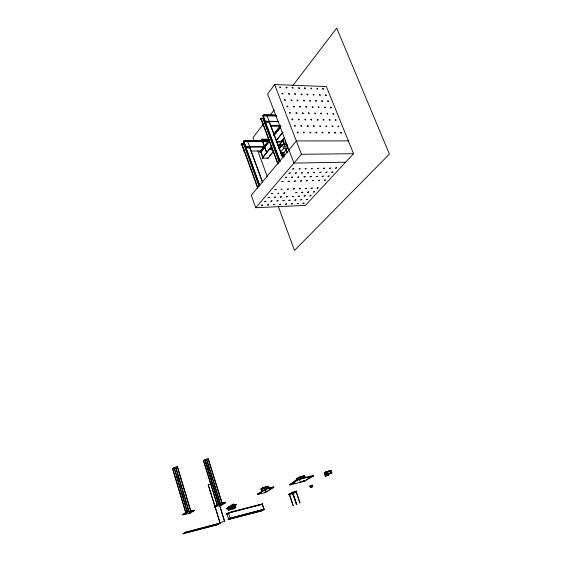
<?xml version="1.0" encoding="UTF-8"?>
<svg xmlns="http://www.w3.org/2000/svg" width="562" height="562" viewBox="0 0 562 562"><rect width="100%" height="100%" fill="white"/><g stroke="black" fill="none" stroke-linecap="round" stroke-linejoin="round"><path stroke-width="0.84" d="M261.941 139.629L266.683 152.218M266.718 153.124L261.976 139.566M261.562 491.518L262.187 488.596M261.716 491.42L262.342 488.497L267.203 487.289M329.985 470.942L331.201 470.64L332.009 472.923L330.653 473.281L331.018 472.916M326.634 472.185L326.88 472.157M325.658 475.515L325.595 475.515M217.951 504.395L218.913 504.072L218.119 504.395M282.272 152.232L281.527 153.826L282.321 152.358M281.211 155.077L281.372 154.817A2.36 1.082 -21.4 0 0 281.365 154.227M281.133 189.401C281.625 190.497 282.967 188.165 281.133 189.394M278.724 193.321C278.225 192.232 276.904 194.543 278.724 193.321M300.08 168.818C299.567 167.631 298.204 170.11 300.08 168.818M288.945 149.991L251.27 195.323L255.745 207.743L305.447 205.355L353.547 153.714L326.374 86.576L274.628 84.525L267.631 94.002L293.926 163.078L345.63 162.207M244.379 142.551L243.508 143.703L241.779 143.71L241.105 144.603L242.939 144.834M269.605 140.486L244.203 140.5L243.522 141.406L259.714 185.825M263.683 117.051L262.749 118.287L260.979 118.266L260.347 119.474L260.93 118.701M275.851 115.027L263.585 114.81L262.854 115.779L280.045 161.554M241.196 144.841L241.73 144.132L243.304 144.125M269.697 140.725L244.287 140.739L243.746 141.462L268.257 141.434M275.942 115.273L263.676 115.055L263.093 115.835L276.757 116.067M263.557 123.844L252.956 137.718L254.172 141.006M269.922 115.512L274.165 109.962M292.718 85.684L336.722 28.1L389.417 154.072L294.509 250.42L278.436 206.823M243.922 150.152L243.465 151.101L244.006 150.391M245.945 147.504L246.493 146.787L264.906 146.696M263.241 124.89L262.749 125.902L263.339 125.136M265.426 122.038L266.016 121.266L278.288 121.427M264.997 146.935L246.585 147.026L246.037 147.743L249.978 147.722A4.145 1.981 -20.4 0 1 249.851 148.579M278.38 121.673L266.107 121.518L265.517 122.284L269.549 122.34A4.299 2.129 -21.5 0 1 269.486 123.022M310.681 487.324C309.774 485.659 313.884 486.228 311.46 487.149C309.781 487.704 311.65 486.601 312.289 486.741M260.213 141.09L261.688 139.2L267.603 139.2L267.779 139.678L266.788 140.936M260.88 140.936L261.864 139.678L267.779 139.678M312.093 486.165L311.868 486.987M327.098 473.829L327.667 475.445L328.651 474.202L327.576 475.466L326.972 473.675M269.577 139.411L259.911 152.028L260.944 152.021L269.634 141.048M273.371 134.606L280.424 125.677M259.911 152.028L269.676 139.678M273.476 134.873L279.988 126.633M269.514 141.048L260.824 152.021L262.756 157.241M273.863 135.561L280.923 126.64M273.982 135.561L280.501 127.328M326.424 472.368L326.705 471.911L325.342 472.27L326.15 474.56L328.398 474.265M271.945 145.727L262.208 158.266L268.102 158.189L273.603 151.396M276.314 140.268L282.869 132.084M262.208 158.266L271.495 146.675M276.413 140.535L282.974 132.358M269.5 149.021L269.676 149.506L271.481 147.258M272.036 149.443L271.039 146.773L272.296 149.436L271.741 150.131L271.418 149.281L271.98 148.586M269.107 156.566L270.751 154.529M271.853 153.173L272.949 151.81M281.197 141.624L283.95 138.231M281.302 141.891L284.597 137.816M330.027 470.872L329.346 470.816M276.216 141.603L281.66 141.596L281.843 142.081L280.002 144.357L280.501 145.684L281.07 144.982L281.393 145.832L279.426 148.256M281.443 141.188L283.051 141.181L283.62 140.479L283.143 141.42L281.646 141.42M278.794 148.684L282.173 144.532L285.96 144.518M279.686 148.249L280.621 147.103M280.733 151.951L283.641 148.41L287.428 148.389L286.248 145.291M287.428 148.389L283.817 152.752L281.007 152.78M288.903 149.885L296.336 140.936L348.356 140.893M326.283 475.789L327.442 474.497L326.367 475.768L325.194 472.431L326.641 472.213L325.11 472.452L326.283 475.789L327.379 474.511M255.745 207.743L301.464 154.262L353.547 153.714M327.667 475.445L329.255 473.984M293.898 481.929L298.204 478.143M298.373 478.037L293.975 481.88L295.696 481.423M190.342 512.298L189.689 512.544M185.917 513.232L172.583 468.771L174.192 468.364M174.037 467.605L187.336 512.263L174.037 467.605L177.48 466.853L190.897 511.322M189.282 511.778L175.871 467.261L177.48 466.853M217.311 505.336L203.563 460.742L205.004 460.426L218.618 504.072M204.975 459.653L218.794 504.36L204.975 459.653L208.277 458.929L222.215 503.461M220.655 503.896L206.725 459.323L208.277 458.929M326.951 473.056L324.962 474.244L325.763 474.047M326.986 473.162L324.998 474.349L325.805 474.152M208.207 484.753L219.96 522.632L208.207 484.753L211.368 483.959M282.742 152.766L281.098 154.009L280.628 152.759M186.205 512.087L182.783 514.434L182.917 514.897L190.722 512.93L194.185 510.584L194.045 510.12L186.205 512.087L186.345 512.551L182.917 514.897M330.126 470.844L331.201 470.64M217.803 504.156L214.22 506.517L214.361 506.966L221.842 505.083L225.46 502.73L225.313 502.273L217.803 504.156L217.944 504.613L214.361 506.966M225.313 502.273L221.702 504.634L221.842 505.083M183.072 533.668L185.172 532.319L220.107 523.082L217.972 524.669L183.072 533.668L217.072 524.662M183.142 533.9L185.242 532.551L220.178 523.306M228.081 508.062L228.481 510.078L227.729 507.683C230.617 503.25 231.003 513.387 229.401 506.608M231.516 505.266L233.427 504.121L234.192 506.538L232.275 507.676L231.516 505.266L233.427 504.121M228.446 508.469L226.767 508.898L226.634 508.462L230.94 505.709L235.998 504.423L236.138 504.859L234.804 505.709M226.767 508.898L231.08 506.151L230.94 505.709M230.132 508.188L235.597 506.643L235.836 507.402L233.328 508.982L228.291 510.275L228.046 509.516L228.453 509.256M234.663 505.273L235.64 507.605L234.663 505.273L235.998 504.423M262.482 488.996L260.852 489.038L263.473 487.38L268.334 486.179L267.048 487.394M260.958 489.376L263.578 487.718L268.446 486.509M228.291 510.275L230.785 508.694L235.836 507.402M266.016 487.113L264.632 487.928L265.264 489.839M235.183 506.903L235.597 506.643M267.02 487.008L268.334 486.179M235.64 507.605L233.736 508.722L233.497 507.964M257.48 494.082L265.868 488.814L273.68 486.868L273.827 487.317L265.362 492.579L257.621 494.525L257.48 494.082L261.218 493.141M229.092 513.591L226.493 514.019L228.783 512.579L262.658 503.819L262.313 504.297L263.985 509.418M257.621 494.525L266.016 489.263L273.827 487.317M226.563 514.244L228.86 512.811L262.728 504.044M268.25 488.743L269.788 487.837L265.868 487.149M265.903 491.715L267.28 490.858M269.5 489.474L273.68 486.868M220.107 523.082L217.972 524.669M219.812 505.758L224.582 521.41L219.714 505.821M228.207 519.492L230.511 518.073L264.407 509.165L262.075 510.816L228.207 519.492L255.239 512.368M228.277 519.724L230.589 518.304L264.477 509.39M298.38 478.564L296.806 478.599L299.553 476.92L304.225 475.768L303.037 476.885L305.588 477.419M296.919 478.929L299.665 477.243L304.337 476.098M300.403 477.595L301.864 476.702L305.939 477.321M300.544 477.567L302.005 476.667M300.684 477.531L302.145 476.632L306.079 477.286M289.62 484.535L298.401 479.182L313.392 475.473L313.547 475.916L304.632 481.255L289.767 484.971L289.62 484.535L291.249 484.128M302.152 477.033L304.225 475.768M289.767 484.971L298.548 479.625L313.547 475.916M261.463 504.536L262.658 503.819M305.925 479.955L308.095 478.655M309.718 477.679L313.392 475.473M324.225 472.726L325.398 476.07L324.225 472.726L327.035 472.031M328.208 475.368L327.112 471.673L325.805 471.996L327.379 471.525M288.678 494.363L292.226 492.256L296.617 491.139L296.757 491.546L293.188 493.647L288.812 494.771L288.678 494.363L290.863 493.801M256.932 511.926L261.997 510.591L264.407 509.165M288.812 494.771L292.366 492.67L296.757 491.546M293.764 492.818L296.617 491.139M330.674 470.949L329.437 471.237M325.862 471.961L326.67 474.251M331.482 473.232L329.971 473.661M186.458 512.263L187.406 511.982L186.837 512.249M292.395 492.305L296.806 504.683L292.978 493.183M293.069 505.659L289.304 494.103L293.259 505.603M326.613 474.286L330.21 473.078M299.834 502.934L296.062 491.35L300.024 502.871M330.337 473.499L328.363 474.293M312.261 485.491C314.088 484.044 306.662 487.092 310.526 486.144M296.146 503.91L292.226 492.256M327.309 471.539L328.124 471.209M192.534 510.781L191.754 510.956L192.443 510.675M189.71 512.396L190.089 512.277M328.103 471.202L328.995 470.9M328.004 471.869L328.454 471.708M328.426 473.056L328.868 472.902M184.652 513.647L184.09 513.893L184.631 513.808M216.082 505.737L215.52 505.976L216.033 505.898M311.046 486.636L310.463 486.72M329.775 473.218L330.99 472.986M328.967 470.921L329.402 470.787M265.966 489.305C264.168 489.825 267.168 489.53 265.868 488.814M219.96 522.632L224.681 521.346M233.68 517.904L228.558 519.267L226.964 513.998M235.323 517.49L242.131 515.684M243.775 515.263L250.582 513.457M252.226 513.043L254.811 512.347M256.455 511.926L261.527 510.591M228.453 513.064L262.356 504.269L264.028 509.39L230.104 518.319L228.502 513.029M226.493 514.019L228.179 513.577M226.915 514.026L228.65 513.556M226.634 508.462L228.312 508.034M234.192 506.538L233.216 504.177M232.275 507.676L231.987 506.011M233.609 505.505L236.138 504.859M186.345 512.551L194.185 510.584M217.944 504.613L225.46 502.73M292.879 483.72L295.324 483.109M299.644 482.034L302.061 481.43M325.398 476.07L328.377 475.269M260.852 489.038L264.765 487.957M298.289 478.086L300.846 477.426M296.806 478.599L298.359 478.22M262.159 488.209L265.397 487.409M265.166 492.129C267.069 491.687 264.224 491.75 265.362 492.579M172.583 468.771L174.642 468.322M204.877 459.73L206.324 459.414L220.248 503.995M203.458 460.819L205.102 460.454M173.939 467.682L175.449 467.352L188.853 511.884M330.484 473.035L330.906 473.071M329.669 470.752L330.098 470.78M266.978 157.936L268.102 158.189M281.155 155.161L282.827 155.063L281.955 153.264M251.326 151.037L261.808 150.96M281 152.534L284.021 152.506M269.676 149.506L272.296 149.443M260.466 150.11L262.215 150.096M284.084 146.464L284.801 146.457M262.658 147.335L264.407 147.321M243.999 143.886L241.646 143.886L257.747 188.193M281.07 144.982L280.972 145.347L277.698 145.361M278.288 145.846L281.393 145.832M268.32 141.357L243.81 141.378L246.008 147.42M281.457 141.343L283.206 141.336L284.604 145.01M276.399 142.095L281.843 142.081M281.962 140.718L283.712 140.718M270.519 125.733L280.129 125.825M270.61 125.979L280.22 126.071M266.163 487.078L269.929 487.802M302.869 476.99L305.503 477.468M274.628 84.525L301.464 154.262M283.051 141.181L284.26 144.357M282.939 141.181L284.175 144.441M286.03 149.323L287.266 152.576M285.882 149.499L286.81 151.937M282.173 144.532L283.641 148.41M280.122 143.633L281.049 146.085M283.515 152.611L284.751 155.878M280.08 143.872L280.838 145.867M283.374 152.787L284.604 156.053M282.721 152.548L283.641 154.986M282.257 152.548L283.796 156.615M281.843 152.45L282.763 155.14M283.023 158.048L267.027 115.66L263.002 115.589L280.199 161.371M269.339 122.368L282.25 156.601M263.156 115.744L265.489 121.947M263.543 119.109L265.685 124.806M266.297 126.436L267.21 128.881M268.13 131.318L269.043 133.763M269.655 135.393L270.575 137.831M271.488 140.275L272.408 142.713M274.853 149.225L275.766 151.67M278.211 158.182L279.131 160.62M262.749 118.287L279.244 162.256M260.979 118.266L278.078 163.914M260.831 118.456L277.93 164.104M261.688 139.2L261.864 139.678M260.944 152.021L262.868 157.241M257.81 150.876L267.21 176.384M247.596 141.217L262.616 182.243M249.858 147.961L262.173 181.596M243.655 141.224L259.862 185.657M243.992 143.703L244.884 146.162M246.079 149.436L246.978 151.895M248.467 155.99L249.366 158.449M249.964 160.093L250.856 162.544M252.352 166.647L254.438 172.379M256.827 178.934L258.92 184.666M243.508 143.703L259.026 186.324M241.779 143.71L257.895 188.024M241.667 144.209L243.859 150.23M327.091 471.659L327.892 473.949M311.994 486.144L312.177 486.84M311.868 486.158L312.036 486.91M311.699 486.2L311.903 486.776M311.503 486.249L311.706 486.825M311.292 486.32L311.496 486.896M311.081 486.397L311.278 486.973M310.884 486.474L311.081 487.05M310.709 486.552L311.053 487.268M310.688 486.727L310.884 487.303M310.575 486.622L310.758 487.324M304.478 480.826L304.632 481.255M298.401 479.182L298.548 479.625M265.138 488.497L265.552 489.769M264.779 487.893L265.412 489.804M264.625 487.992L265.039 489.27M264.477 488.027L264.899 489.305M233.082 508.224L233.328 508.982M230.539 507.929L230.785 508.694M208.172 459.006L222.109 503.531M206.949 465.273L208.235 469.389M209.781 474.328L211.572 480.096M213.117 485.034L215.429 492.445M215.941 494.089L219.025 503.974M203.563 460.742L217.417 505.266M177.381 466.931L190.792 511.392M177.128 476.646L178.393 480.84M179.397 484.191L180.156 486.699M181.667 491.729L183.43 497.595M184.434 500.946L185.193 503.461M186.703 508.484L187.455 510.998M172.682 468.694L186.022 513.162M285.524 146.457A0.878 0.604 41.2 0 1 285.018 147.195A0.878 0.604 41.2 0 1 284.042 146.338A0.878 0.604 41.2 0 1 284.716 145.748M287.519 145.024A3.323 2.269 41.3 0 1 285.243 142.615A3.323 2.269 41.3 0 1 285.686 140.205M278.619 146.738A2.522 1.18 -21.4 0 1 278.878 147.602M272.289 148.389A1.019 0.562 89.6 0 1 272.219 148.15M279.054 144.645A1.026 0.562 89.8 0 1 279.743 144.722A1.026 0.562 89.8 0 1 279.883 145.937M233.188 508.329A0.801 0.379 76.9 0 1 232.984 508.336M229.809 507.451A0.808 0.379 77 0 1 230.146 508.336M230.244 508.28A0.808 0.379 77 0 1 230.034 507.163A0.808 0.379 77 0 1 230.582 507.149A0.808 0.379 77 0 1 230.785 508.266M230.729 508.392A0.808 0.379 77 0 1 230.652 508.477M233.975 506.046A0.808 0.379 76.9 0 1 234.635 506.51A0.808 0.379 76.9 0 1 234.438 507.507M267.119 115.905A4.292 2.157 -21.6 0 1 267.14 116.123M247.68 141.455A4.131 2.002 -20.5 0 1 247.702 141.87M249.886 147.483A4.145 1.981 -20.4 0 1 249.914 147.68M320.27 95.069C319.104 96.39 319.026 93.039 320.27 95.069M320.607 113.264C321.408 115.414 322.237 112.351 320.607 113.264M320.663 126.324C319.49 127.729 319.385 124.237 320.663 126.324M321.661 100.858C322.447 102.979 323.269 99.98 321.661 100.858M322.082 132.33C322.897 134.522 323.726 131.382 322.082 132.33M317.783 88.887C316.624 90.194 316.554 86.857 317.783 88.887M318.127 119.931C316.884 121.308 316.905 117.858 318.127 119.931M318.099 106.956C318.893 109.098 319.729 106.063 318.099 106.956M315.605 113.566C314.425 114.943 314.341 111.494 315.605 113.566M315.598 100.682C316.385 102.811 317.228 99.797 315.598 100.682M315.893 132.295C316.708 134.501 317.551 131.339 315.893 132.295M313.111 94.437C313.898 96.559 314.741 93.566 313.111 94.437M313.097 107.237C311.91 108.599 311.84 105.171 313.097 107.237M313.357 125.839C314.158 128.031 315.015 124.897 313.357 125.839M310.596 100.935C309.416 102.284 309.346 98.877 310.596 100.935M310.828 119.411C311.629 121.596 312.486 118.484 310.828 119.411M310.793 132.688C309.592 134.121 309.5 130.574 310.793 132.688M311.741 88.656C310.561 89.969 310.498 86.618 311.741 88.656M308.25 126.204C307.049 127.623 306.964 124.097 308.25 126.204M308.306 113.018C309.107 115.196 309.964 112.098 308.306 113.018M305.805 106.654C306.599 108.824 307.463 105.747 305.805 106.654M305.721 119.748C304.52 121.153 304.442 117.648 305.721 119.748M307 94.233C307.786 96.369 308.643 93.355 307 94.233M303.206 113.327C301.998 114.718 301.935 111.234 303.206 113.327M303.347 132.225C304.154 134.451 305.033 131.255 303.347 132.225M304.435 100.76C303.234 102.115 303.178 98.694 304.435 100.76M304.527 87.988C305.307 90.117 306.171 87.124 304.527 87.988M300.81 125.712C301.618 127.925 302.504 124.75 300.81 125.712M301.956 94.465C300.754 95.807 300.698 92.4 301.956 94.465M298.289 119.228C299.096 121.434 299.982 118.28 298.289 119.228M298.141 132.618C296.912 134.072 296.834 130.482 298.141 132.618M299.483 88.192C298.281 89.52 298.239 86.141 299.483 88.192M299.574 106.506C300.368 108.684 301.246 105.593 299.574 106.506M296.926 113.208C295.703 114.606 295.647 111.1 296.926 113.208M297.087 100.148C297.874 102.312 298.759 99.249 297.087 100.148M294.425 106.787C293.202 108.171 293.153 104.694 294.425 106.787M294.607 93.819C295.394 95.976 296.286 92.927 294.607 93.819M294.453 125.642C295.261 127.869 296.16 124.68 294.453 125.642M291.945 100.401C290.709 101.771 290.673 98.315 291.945 100.401M292.142 87.517C292.928 89.667 293.821 86.646 292.142 87.517M291.931 119.13C292.739 121.35 293.645 118.182 291.931 119.13M289.472 94.051C288.236 95.407 288.208 91.964 289.472 94.051M289.43 112.646C290.231 114.859 291.137 111.712 289.43 112.646M287.006 87.728C285.77 89.07 285.749 85.649 287.006 87.728M286.936 106.197C287.737 108.396 288.65 105.277 286.936 106.197M284.456 99.783C285.25 101.968 286.17 98.87 284.456 99.783M281.991 93.397C282.784 95.575 283.698 92.498 281.991 93.397M280.684 87.489C279.433 88.838 279.419 85.403 280.684 87.489M184.231 514.356L185.207 514.04L184.266 514.321M186.563 512.762L187.546 512.446L186.598 512.727M189.542 513.015L190.518 512.706L189.542 513.015M191.895 511.42L192.871 511.111L191.895 511.42M261.463 205.313L262.623 205.025L261.463 205.313M264.758 201.484L265.924 201.196L264.758 201.484M268.095 197.606L269.268 197.318L268.095 197.606M271.474 193.679L272.654 193.391L271.474 193.679M274.895 189.71L276.082 189.415L274.895 189.71M273.582 204.751L274.734 204.463L273.582 204.751M267.547 205.025L268.706 204.744L267.547 205.025M276.925 200.95L278.078 200.662L276.925 200.95M281.864 181.61L283.065 181.315L281.864 181.61M270.87 201.21L272.029 200.929L270.87 201.21M280.305 197.1L281.464 196.812L280.305 197.1M285.419 177.48L286.627 177.185L285.419 177.48M279.567 204.47L280.705 204.189L279.567 204.47M274.228 197.353L275.394 197.065L274.228 197.353M283.733 193.209L284.899 192.921L283.733 193.209M289.016 173.3L290.231 173.005L289.016 173.3M282.925 200.683L284.077 200.402L282.925 200.683M287.196 189.268L288.369 188.98L287.196 189.268M292.662 169.064L293.877 168.769L292.662 169.064M286.332 196.855L287.484 196.567L286.332 196.855M285.496 204.196L286.634 203.915L285.496 204.196M288.882 200.423L290.02 200.142L288.882 200.423M294.256 181.238L295.443 180.943L294.256 181.238M293.266 189.05L294.432 188.762L293.266 189.05M288.088 181.421L289.282 181.133L288.088 181.421M292.303 196.609L293.455 196.321L292.303 196.609M297.86 177.142C298.921 178.028 299.356 175.773 297.86 177.142M291.376 203.922L292.507 203.641L291.376 203.922M291.664 177.304C292.725 178.21 293.209 175.906 291.664 177.304M295.774 192.745L296.926 192.457L295.774 192.745M301.506 172.998C302.56 173.904 303.051 171.586 301.506 172.998M294.783 200.163L295.921 199.882L294.783 200.163M300.375 181.048L301.555 180.76L300.375 181.048M295.289 173.145L296.497 172.857L295.289 173.145M299.286 188.832L300.445 188.551L299.286 188.832M305.194 168.797C306.255 169.717 306.754 167.371 305.194 168.797M298.232 196.363L299.37 196.082L298.232 196.363M303.993 176.974L305.166 176.616L303.993 176.974M297.207 203.655L298.331 203.367L297.207 203.655M301.717 192.52L302.848 192.169L301.717 192.52M307.66 172.85C308.707 173.749 309.212 171.445 307.66 172.85M300.635 199.91L301.766 199.629L300.635 199.91M306.438 180.866L307.611 180.578L306.438 180.866M305.25 188.621L306.388 188.27L305.25 188.621M311.376 168.67C312.416 169.584 312.936 167.251 311.376 168.67M304.098 196.124L305.222 195.773L304.098 196.124M310.076 176.812L311.243 176.454L310.076 176.812M302.988 203.381L304.091 203.044L302.988 203.381M215.66 506.432L216.616 506.13L215.703 506.404M307.611 192.288L308.735 191.944L307.611 192.288M313.765 172.703C314.797 173.595 315.31 171.305 313.765 172.703M306.438 199.658L307.562 199.377L306.438 199.658M312.444 180.69L313.61 180.402L312.444 180.69M311.165 188.41L312.296 188.059L311.165 188.41M317.502 168.537C318.528 169.45 319.061 167.125 317.502 168.537M309.922 195.885L311.053 195.604L309.922 195.885M316.104 176.644L317.277 176.356L316.104 176.644M218.098 504.831L219.054 504.528L218.14 504.802M313.455 192.063L314.572 191.719L313.455 192.063M319.82 172.555L320.979 172.197L319.82 172.555M318.401 180.507L319.56 180.219L318.401 180.507M317.024 188.2L318.148 187.856L317.024 188.2M323.572 168.41C324.583 169.317 325.138 167.005 323.572 168.41M322.082 176.482L323.234 176.131L322.082 176.482M325.812 172.408L326.972 172.049L325.812 172.408M324.302 180.332L325.454 180.044L324.302 180.332M220.754 505.147L221.702 504.845L220.754 505.147M341.422 132.976C339.827 133.911 340.614 130.82 341.422 132.976M329.592 168.284C330.582 169.183 331.151 166.886 329.592 168.284M338.865 126.64C337.27 127.56 338.064 124.49 338.865 126.64M328.004 176.32L329.149 175.969L328.004 176.32M335.402 132.948C333.793 133.889 334.601 130.777 335.402 132.948M331.756 172.267L332.922 171.979L331.756 172.267M332.852 126.576C331.243 127.504 332.051 124.42 332.852 126.576M335.254 119.671C335.577 121.785 337.172 119.249 335.254 119.671M223.065 503.095L224.02 502.793L223.065 503.095M329.332 132.913C327.709 133.861 328.524 130.735 329.332 132.913M223.212 503.545L224.161 503.243L223.247 503.517M333.786 114.051C332.191 114.943 332.992 111.915 333.786 114.051M335.556 168.157L336.715 167.799L335.556 168.157M326.782 126.52C325.159 127.455 325.981 124.35 326.782 126.52M329.241 119.58C329.557 121.708 331.173 119.151 329.241 119.58M331.264 107.799C329.669 108.684 330.477 105.677 331.264 107.799M327.779 113.931C326.171 114.838 326.986 111.789 327.779 113.931M323.171 119.488C323.487 121.624 325.124 119.06 323.171 119.488M325.265 107.658C323.649 108.55 324.471 105.523 325.265 107.658M327.702 100.921C328.018 103.008 329.613 100.528 327.702 100.921M326.262 95.392C324.667 96.257 325.482 93.292 326.262 95.392M322.728 88.571C323.038 90.637 324.632 88.199 322.728 88.571M260.178 493.317L261.105 493.022L260.178 493.317M265.433 490.029L266.36 489.734L265.475 489.994M270.308 488.814L271.235 488.519L270.308 488.814M293.764 483.411L294.671 483.123L293.764 483.411M299.265 480.074L300.178 479.779L299.265 480.074M303.073 481.086L303.972 480.798L303.073 481.086M308.629 477.749L309.529 477.461L308.629 477.749"/></g></svg>
